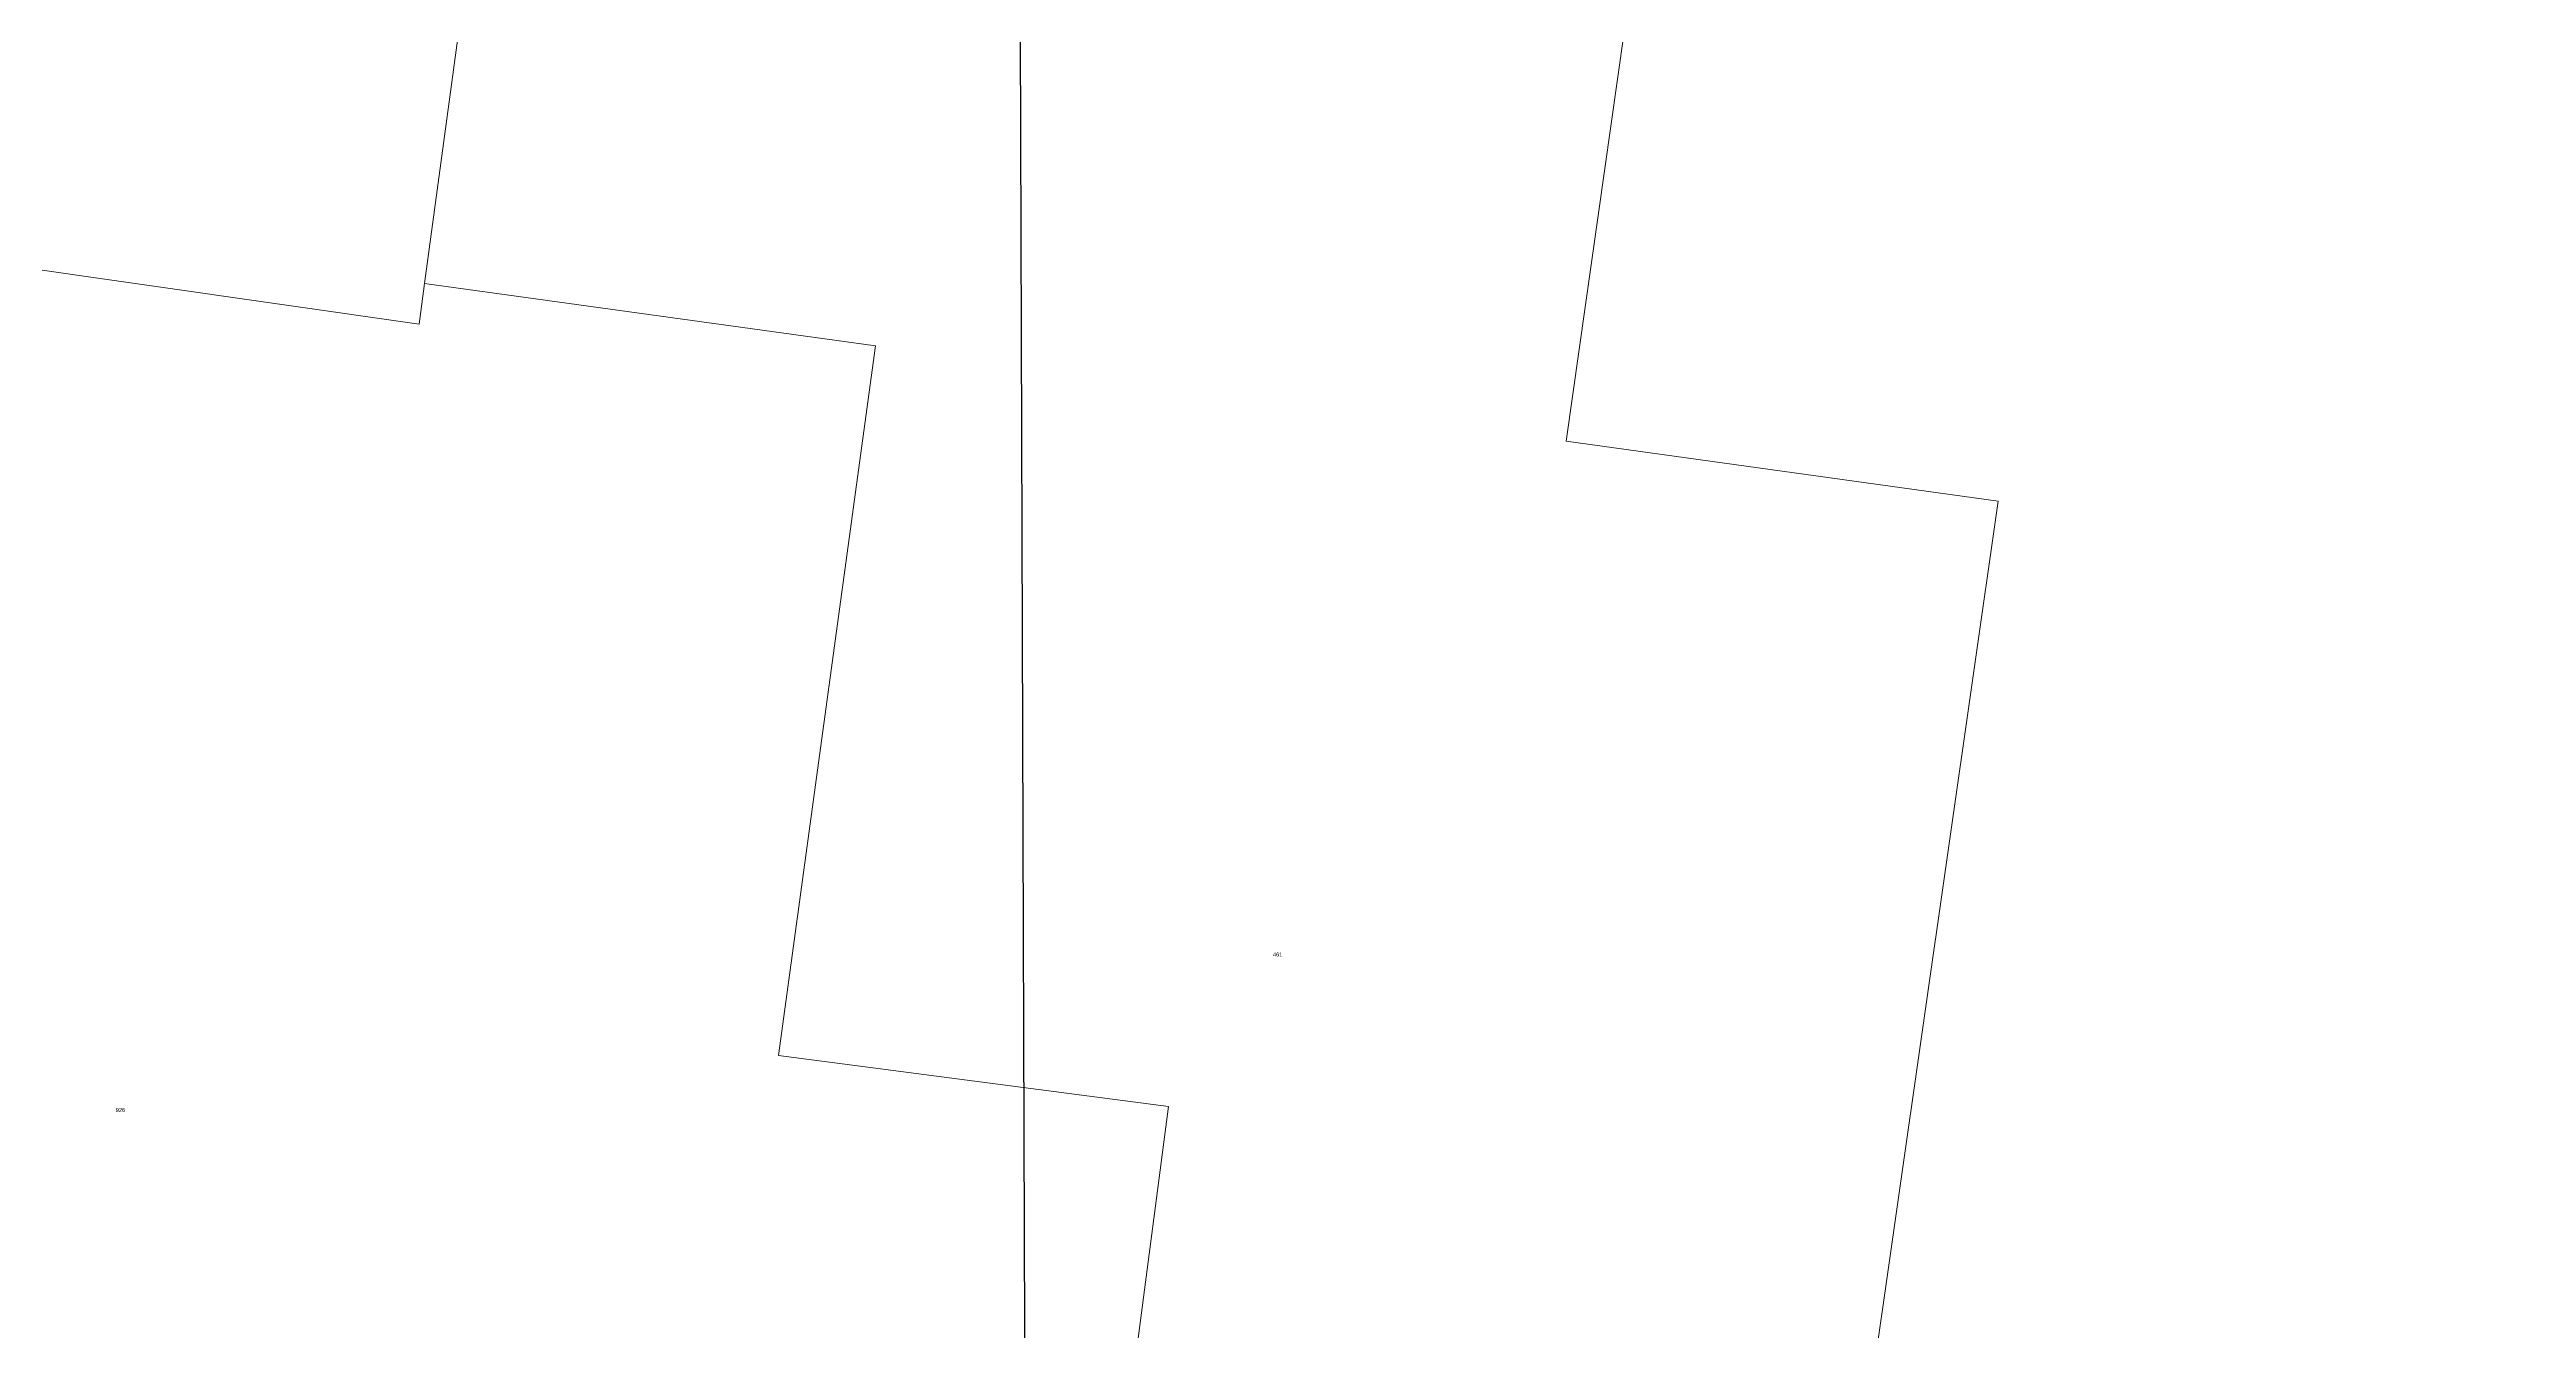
# Model space of a CAD drawing. Header units: metres. Extents: x 253555 to 263174, y 6188199 to 6193202.
# Drawn here: x 254666 to 255777, y 6190479 to 6191053 of the extents above; entities that cross this region are included whole.
import ezdxf

# ---------------------------------------------------------------- set-up
doc = ezdxf.new("R2010")
doc.units = ezdxf.units.M
doc.layers.add('Cadastre Land Parcels_SP_EXT', color=9, linetype='Continuous', lineweight=5)
doc.layers.add('Services_SP_EXT', color=7, linetype='Continuous')
doc.styles.get("Standard").update_dxf_attribs({"font": 'arial.ttf'})

msp = doc.modelspace()

# ---------------------------------------------------------------- linework, layer by layer
at = {"layer": 'Cadastre Land Parcels_SP_EXT', "linetype": 'Continuous'}
for points in [[(255392.1, 6191202.5), (254878.4, 6191274.6), (254834.1, 6190948.5), (255036.3, 6190920.5), (254992.8, 6190602.3), (255167.7, 6190579.4), (255101.7, 6190074.7), (255104.2, 6190074.3), (255422.6, 6190031.5), (255480, 6190433.1), (255494.8, 6190536.6), (255539.8, 6190850.9), (255346, 6190877.7), (255392.1, 6191202.5)], [(254834.1, 6190948.5), (254831.7, 6190930.2), (254211.6, 6191019), (254147.5, 6190559), (254128.7, 6190423.5), (254099.6, 6190214.4), (255100.4, 6190074.9), (255101.7, 6190074.7), (255167.7, 6190579.4), (254992.8, 6190602.3), (255036.3, 6190920.5), (254834.1, 6190948.5)]]:
    msp.add_lwpolyline(points, close=True, dxfattribs=at)
msp.add_lwpolyline([(255793.9, 6191115.8), (255542.5, 6191181.4), (255392.1, 6191202.5), (255346, 6190877.7), (255539.8, 6190850.9), (255494.8, 6190536.6), (255480, 6190433.1), (256112.3, 6190340.6)], dxfattribs=at)
at = {"layer": 'Services_SP_EXT'}
msp.add_lwpolyline([(255104.7, 6190076.3), (255100.5, 6191328.1)], dxfattribs=at)

# ---------------------------------------------------------------- texts
at = {"layer": 'Cadastre Land Parcels_SP_EXT'}
for s, p in [('461', (255214.6, 6190646.7)), ('926', (254695.7, 6190577))]:
    msp.add_text(s, height=1.8, dxfattribs=at).set_placement(p)

doc.saveas('drawing.dxf')
